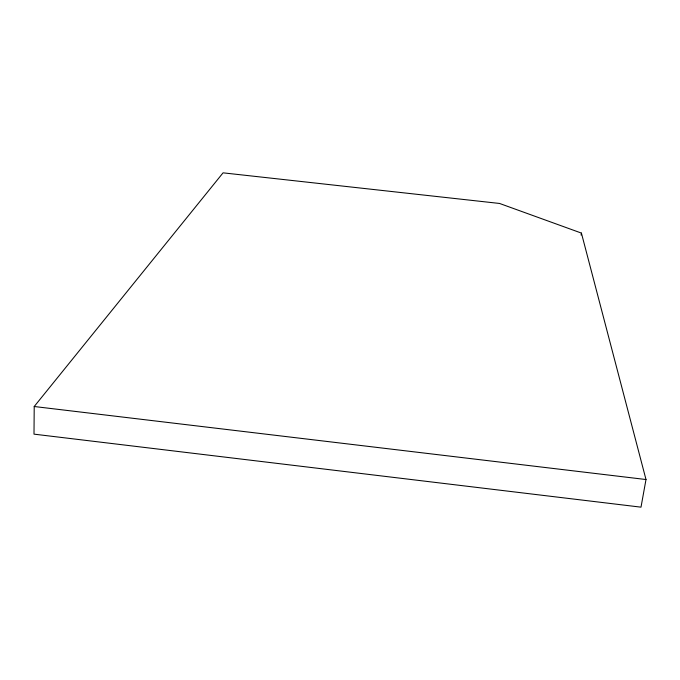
<?xml version="1.0" encoding="UTF-8"?>
<svg xmlns="http://www.w3.org/2000/svg" width="680" height="680" viewBox="0 0 680 680"><rect width="100%" height="100%" fill="white"/><g stroke="black" fill="none" stroke-linecap="round" stroke-linejoin="round"><path stroke-width="1.02" d="M34.212 406.512L34 434.146L641.002 507.161L646 479.527L581.417 233.087L499.562 203.456L223.065 172.839L34.212 406.512L646 479.527M581.119 235.084L581.417 233.087"/></g></svg>
